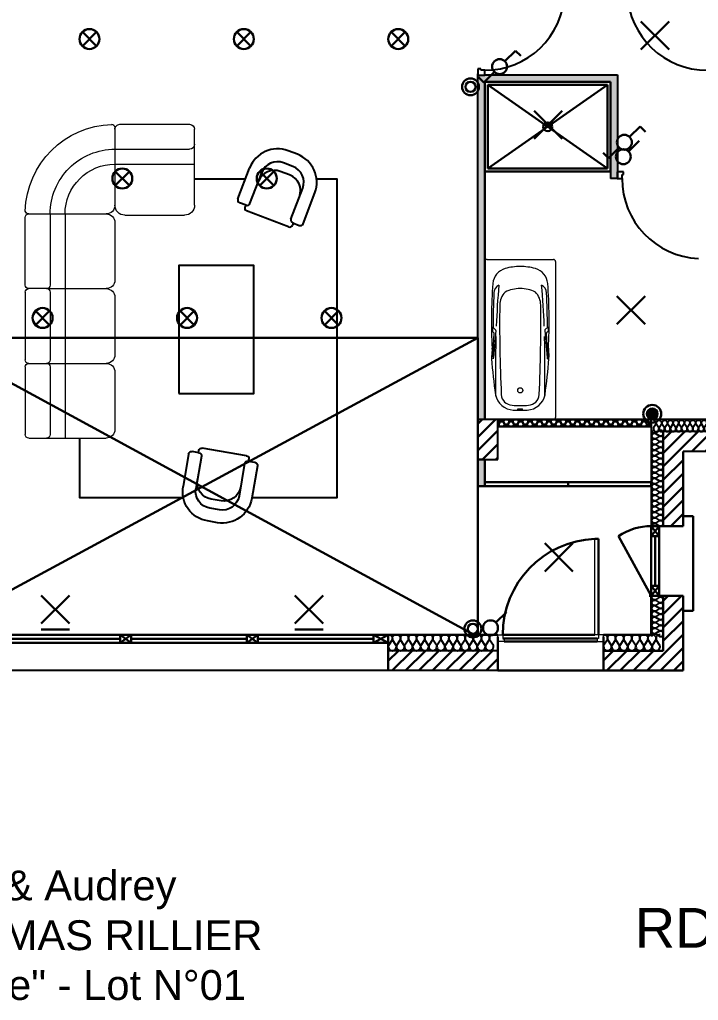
# Model space of a CAD drawing. Header units: millimetres. Extents: x -19 to 11976, y -331 to 3955.
# Drawn here: x 475 to 1156, y -331 to 654 of the extents above; entities that cross this region are included whole.
import ezdxf

# ---------------------------------------------------------------- set-up
doc = ezdxf.new("R2010")
doc.units = ezdxf.units.MM
for name, color, linetype in [('Cloisons', 8, 'Continuous'), ('ElecRouge', 1, 'Continuous'), ('Isolation', 9, 'Continuous'), ('MenuisInt', 9, 'Continuous'), ('Mobilier', 9, 'Continuous')]:
    doc.layers.add(name, color=color, linetype=linetype)
for name, color, linetype, lineweight in [('ElecBleu', 5, 'Continuous', 15), ('ElecCyan', 4, 'Continuous', 15), ('ElecRose', 6, 'Continuous', 15), ('MenuisExt', 9, 'Continuous', 18), ('Mobilier2', 9, 'Continuous', 5), ('P-SANITAIRE', 9, 'Continuous', 18), ('VideSurSejour', 9, 'Continuous', 5)]:
    doc.layers.add(name, color=color, linetype=linetype, lineweight=lineweight)
doc.styles.get("Standard").update_dxf_attribs({"font": 'Arial.ttf'})

# ---------------------------------------------------------------- blocks, each defined once
blk = doc.blocks.new('angolare1')
at = {"layer": 'Mobilier2'}
for p, q in [((1.2125, 0.8), (1.975, 0.8)), ((1.625, 0), (1.625, 0.8)), ((1.1125, 0.1), (1.1125, 0.7)), ((1.775, 0), (1.775, 0.75)), ((2.025, 0.05), (2.025, 0.75)), ((-0.4625, 0), (-1.0375, 0)), ((0.2875, 0), (-0.2875, 0)), ((1.0375, 0), (0.4625, 0)), ((1.99, 0), (1.2125, 0)), ((1.74, 0), (1.2125, 0)), ((-1.125, -0.685), (-1.125, -0.0875)), ((-0.375, -0.685), (-0.375, -0.0875)), ((0.375, -0.685), (0.375, -0.0875)), ((1.125, -0.865), (1.125, -0.0875)), ((-1.125, -0.865), (-1.125, -0.685)), ((-0.41, -0.65), (-1.09, -0.65)), ((-0.375, -0.865), (-0.375, -0.685)), ((0.34, -0.65), (-0.34, -0.65)), ((0.375, -0.685), (0.375, -0.865)), ((1.125, -0.65), (0.41, -0.65)), ((-0.41, -0.9), (-1.09, -0.9)), ((0.34, -0.9), (-0.34, -0.9)), ((0.41, -0.9), (1.09, -0.9))]:
    blk.add_line(p, q, dxfattribs=at)
blk.add_lwpolyline([(1.125, -0.5), (-1.125, -0.5)], dxfattribs=at)
for centre, radius, start, end in [((1.2125, 0.7), 0.1, 90, 180), ((1.825, 0.75), 0.05, 90, 180), ((1.975, 0.75), 0.05, 0, 90), ((1.2125, 0.1), 0.1, 180, 270), ((-1.0375, -0.0875), 0.0875, 90, 180), ((-0.4625, -0.0875), 0.0875, 0, 90), ((-0.2875, -0.0875), 0.0875, 90, 180), ((0.2875, -0.0875), 0.0875, 0, 90), ((0.4625, -0.0875), 0.0875, 90, 180), ((1.0375, -0.0875), 0.0875, 0, 90), ((1.125, 0), 0.5, 270, 0), ((1.2125, -0.0875), 0.0875, 90, 180), ((1.125, 0), 0.65, 270, 0), ((1.975, 0.05), 0.05, 270, 0), ((1.99, -0.035), 0.035, 0, 90), ((1.125, 0), 0.9, 271.86248, 358.13752), ((-1.09, -0.685), 0.035, 90, 180), ((-0.41, -0.685), 0.035, 0, 90), ((-0.34, -0.685), 0.035, 90, 180), ((0.34, -0.685), 0.035, 0, 90), ((0.41, -0.685), 0.035, 90, 180), ((-1.09, -0.865), 0.035, 180, 270), ((-0.41, -0.865), 0.035, 270, 0), ((-0.34, -0.865), 0.035, 180, 270), ((0.34, -0.865), 0.035, 270, 0), ((0.41, -0.865), 0.035, 180, 270), ((1.09, -0.865), 0.035, 270, 0), ((1.16, -0.865), 0.035, 180, 260.54521)]:
    blk.add_arc(centre, radius, start, end, dxfattribs=at)
blk = doc.blocks.new('ORR14C187')
for p, q in [((0.05, 0.712), (-0.05, 0.712)), ((0.05, 0.582), (-0.05, 0.582)), ((-0.35, 0.0812), (-0.35, 0.412)), ((-0.22, 0.0812), (-0.22, 0.412)), ((0.05, 0.49), (-0.05, 0.49)), ((0.22, 0.0812), (0.22, 0.412)), ((0.35, 0.0812), (0.35, 0.412)), ((-0.25, 0.0512), (-0.32, 0.0512)), ((-0.255, 0.0512), (-0.255, 0.03)), ((-0.255, 0.0512), (-0.255, 0.0512)), ((-0.255, 0.0512), (-0.255, 0.0512)), ((-0.255, 0.0512), (-0.255, 0.0512)), ((-0.255, 0.0512), (-0.255, 0.0511)), ((-0.255, 0.0512), (-0.255, 0.0512)), ((-0.255, 0.0512), (-0.255, 0.0511)), ((-0.255, 0.0512), (-0.255, 0.0511)), ((-0.255, 0.0512), (-0.255, 0.0511)), ((-0.255, 0.0512), (-0.255, 0.0511)), ((-0.255, 0.0512), (-0.255, 0.0511)), ((-0.255, 0.0512), (-0.255, 0.0511)), ((-0.255, 0.0512), (-0.255, 0.0512)), ((-0.255, 0.0512), (-0.255, 0.0512)), ((-0.255, 0.0512), (-0.255, 0.0512)), ((-0.255, 0.0512), (-0.255, 0.0512)), ((-0.255, 0.0512), (-0.255, 0.0511)), ((-0.255, 0.0511), (-0.255, 0.0511)), ((-0.255, 0.0511), (-0.255, 0.0511)), ((-0.255, 0.0511), (-0.255, 0.0511)), ((-0.255, 0.0511), (-0.255, 0.0511)), ((-0.255, 0.0511), (-0.255, 0.0511)), ((-0.255, 0.0511), (-0.255, 0.0511)), ((-0.255, 0.0511), (-0.255, 0.0511)), ((-0.255, 0.0511), (-0.255, 0.0511)), ((-0.255, 0.0511), (-0.255, 0.0511)), ((-0.255, 0.0511), (-0.255, 0.0511)), ((-0.255, 0.0511), (-0.255, 0.0511)), ((-0.255, 0.0511), (-0.255, 0.0511)), ((-0.255, 0.0511), (-0.255, 0.0511)), ((-0.255, 0.0511), (-0.255, 0.0511)), ((-0.255, 0.0511), (-0.255, 0.0511)), ((-0.255, 0.0511), (-0.255, 0.0511)), ((-0.255, 0.0511), (-0.255, 0.0511)), ((-0.255, 0.0511), (-0.255, 0.0511)), ((-0.255, 0.0511), (-0.255, 0.0511)), ((-0.255, 0.0511), (-0.255, 0.0511)), ((-0.255, 0.0511), (-0.255, 0.0511)), ((-0.255, 0.0511), (-0.255, 0.0511)), ((-0.255, 0.0511), (-0.255, 0.0511)), ((-0.255, 0.0511), (-0.255, 0.0511)), ((-0.255, 0.0511), (-0.255, 0.0511)), ((-0.255, 0.0511), (-0.255, 0.0511)), ((-0.255, 0.0511), (-0.255, 0.0511)), ((-0.255, 0.0511), (-0.255, 0.0511)), ((-0.255, 0.0511), (-0.255, 0.0511)), ((-0.255, 0.0511), (-0.255, 0.0511)), ((-0.255, 0.0511), (-0.255, 0.0511)), ((-0.255, 0.0511), (-0.255, 0.0511)), ((-0.255, 0.0511), (-0.255, 0.0511)), ((-0.255, 0.0511), (-0.255, 0.0511)), ((-0.255, 0.0511), (-0.255, 0.0511)), ((0.225, 0), (-0.225, 0)), ((0.25, 0.0512), (0.32, 0.0512)), ((0.255, 0.0512), (0.255, 0.03))]:
    blk.add_line(p, q)
for centre, radius, start, end in [((-0.05, 0.412), 0.3, 90, 180), ((0.05, 0.412), 0.3, 0, 90), ((-0.05, 0.412), 0.17, 90, 180), ((0.05, 0.412), 0.17, 0, 90), ((-0.05, 0.32), 0.17, 90, 180), ((0.05, 0.32), 0.17, 0, 90), ((-0.32, 0.0812), 0.03, 180, 270), ((-0.255, 0.0512), 0.0000001, 90, 180), ((-0.255, 0.0512), 0.0000001, 0, 90), ((-0.255, 0.0512), 0.0000001, 270, 0), ((-0.255, 0.0512), 0.0000001, 180, 270), ((-0.255, 0.0512), 0.0000001, 90, 152.53417), ((-0.255, 0.0512), 0.0000001, 90, 152.53417), ((-0.255, 0.0512), 0.0000001, 90, 152.53417), ((-0.255, 0.0512), 0.0000001, 332.53417, 90), ((-0.255, 0.0512), 0.0000003, 332.53417, 90), ((-0.255, 0.0511), 0.0000001, 90, 180), ((-0.255, 0.0511), 0.0000001, 180, 270), ((-0.255, 0.0511), 0.0000001, 270, 360), ((-0.255, 0.0511), 0.0000001, 360, 90), ((-0.255, 0.0511), 0.0000001, 90, 180), ((-0.255, 0.0511), 0.0000001, 0, 90), ((-0.255, 0.0511), 0.0000001, 270, 0), ((-0.255, 0.0511), 0.0000001, 90, 180), ((-0.255, 0.0511), 0.0000001, 180, 270), ((-0.255, 0.0511), 0.0000001, 270, 0), ((-0.255, 0.0511), 0.0000001, 0, 90), ((-0.255, 0.0511), 0.0000001, 90, 180), ((-0.255, 0.0511), 0.0000001, 180, 270), ((-0.255, 0.0511), 0.0000001, 180, 270), ((-0.255, 0.0511), 0.0000001, 152.53417, 270), ((-0.255, 0.0511), 0.0000001, 152.53417, 270), ((-0.255, 0.0511), 0.0000001, 90, 152.53417), ((-0.255, 0.0511), 0.0000001, 332.53417, 90), ((-0.255, 0.0511), 0.0000001, 270, 332.53417), ((-0.255, 0.0511), 0.0000001, 332.53417, 90), ((-0.255, 0.0511), 0.0000001, 270, 332.53417), ((-0.255, 0.0511), 0.0000001, 152.53417, 270), ((-0.255, 0.0511), 0.0000001, 90, 152.53417), ((-0.255, 0.0511), 0.0000001, 332.53417, 90), ((-0.255, 0.0511), 0.0000001, 270, 332.53417), ((-0.255, 0.0511), 0.0000003, 332.53417, 90), ((-0.255, 0.0511), 0.0000003, 270, 332.53417), ((-0.255, 0.0511), 0.0000003, 152.53417, 270), ((-0.255, 0.0511), 0.0000003, 90, 152.53417), ((-0.225, 0.03), 0.03, 180, 270), ((-0.25, 0.0812), 0.03, 270, 0), ((0.25, 0.0812), 0.03, 180, 270), ((0.225, 0.03), 0.03, 270, 0), ((0.32, 0.0812), 0.03, 270, 0)]:
    blk.add_arc(centre, radius, start, end)
blk = doc.blocks.new('*U87')
at = {"flags": 128}
for points in [[(0, 1, -0.505863), (0.239, 0.676), (0.009, 0.318, 1.322645), (0.491, 0.318), (0.261, 0.676, -0.505863), (0.5, 1)], [(0.5, 1, -0.505863), (0.739, 0.676), (0.509, 0.318, 1.322645), (0.991, 0.318), (0.761, 0.676, -0.505863), (1, 1)], [(1, 1, -0.505863), (1.239, 0.676), (1.009, 0.318, 1.322645), (1.491, 0.318), (1.261, 0.676, -0.505863), (1.5, 1)], [(1.5, 1, -0.505863), (1.739, 0.676), (1.509, 0.318, 1.322645), (1.991, 0.318), (1.761, 0.676, -0.505863), (2, 1)], [(2, 1, -0.505863), (2.239, 0.676), (2.009, 0.318, 1.322645), (2.491, 0.318), (2.261, 0.676, -0.505863), (2.5, 1)], [(2.5, 1, -0.505863), (2.739, 0.676), (2.509, 0.318, 1.322645), (2.991, 0.318), (2.761, 0.676, -0.505863), (3, 1)], [(3, 1, -0.505863), (3.239, 0.676), (3.009, 0.318, 1.322645), (3.491, 0.318), (3.261, 0.676, -0.505863), (3.5, 1)], [(3.5, 1, -0.505863), (3.739, 0.676), (3.509, 0.318, 1.322645), (3.991, 0.318), (3.761, 0.676, -0.505863), (4, 1)], [(4, 1, -0.505863), (4.239, 0.676), (4.009, 0.318, 1.322645), (4.491, 0.318), (4.261, 0.676, -0.505863), (4.5, 1)], [(4.5, 1, -0.505863), (4.739, 0.676), (4.509, 0.318, 1.322645), (4.991, 0.318), (4.761, 0.676, -0.505863), (5, 1)], [(5, 1, -0.505863), (5.239, 0.676), (5.009, 0.318, 1.322645), (5.491, 0.318), (5.261, 0.676, -0.505863), (5.5, 1)], [(5.5, 1, -0.505863), (5.739, 0.676), (5.509, 0.318, 1.322645), (5.991, 0.318), (5.761, 0.676, -0.505863), (6, 1)], [(6, 1, -0.505863), (6.239, 0.676), (6.009, 0.318, 1.322645), (6.491, 0.318), (6.261, 0.676, -0.505863), (6.5, 1)], [(6.5, 1, -0.505863), (6.739, 0.676), (6.509, 0.318, 1.322645), (6.991, 0.318), (6.761, 0.676, -0.505863), (7, 1)], [(7, 1, -0.505863), (7.239, 0.676), (7.009, 0.318, 1.322645), (7.491, 0.318), (7.261, 0.676, -0.505863), (7.5, 1)], [(7.5, 1, -0.505863), (7.739, 0.676), (7.509, 0.318, 1.322645), (7.991, 0.318), (7.761, 0.676, -0.505863), (8, 1)], [(8, 1, -0.505863), (8.239, 0.676), (8.009, 0.318, 1.322645), (8.491, 0.318), (8.261, 0.676, -0.505863), (8.5, 1)], [(8.5, 1, -0.505863), (8.739, 0.676), (8.509, 0.318, 1.322645), (8.991, 0.318), (8.761, 0.676, -0.505863), (9, 1)], [(9, 1, -0.505863), (9.239, 0.676), (9.009, 0.318, 1.322645), (9.491, 0.318), (9.261, 0.676, -0.505863), (9.5, 1)], [(9.5, 1, -0.505863), (9.739, 0.676), (9.509, 0.318, 1.322645), (9.991, 0.318), (9.761, 0.676, -0.505863), (10, 1)]]:
    blk.add_lwpolyline(points, format="xyb", dxfattribs=at)
blk = doc.blocks.new('*U88')
at = {"flags": 128}
for points in [[(0, 1, -0.505863), (0.239, 0.676), (0.009, 0.318, 1.322645), (0.491, 0.318), (0.261, 0.676, -0.505863), (0.5, 1)], [(0.5, 1, -0.505863), (0.739, 0.676), (0.509, 0.318, 1.322645), (0.991, 0.318), (0.761, 0.676, -0.505863), (1, 1)], [(1, 1, -0.505863), (1.239, 0.676), (1.009, 0.318, 1.322645), (1.491, 0.318), (1.261, 0.676, -0.505863), (1.5, 1)], [(1.5, 1, -0.505863), (1.739, 0.676), (1.509, 0.318, 1.322645), (1.991, 0.318), (1.761, 0.676, -0.505863), (2, 1)], [(2, 1, -0.505863), (2.239, 0.676), (2.009, 0.318, 1.322645), (2.491, 0.318), (2.261, 0.676, -0.505863), (2.5, 1)], [(2.5, 1, -0.505863), (2.739, 0.676), (2.509, 0.318, 1.322645), (2.991, 0.318), (2.761, 0.676, -0.505863), (3, 1)], [(3, 1, -0.505863), (3.239, 0.676), (3.009, 0.318, 1.322645), (3.491, 0.318), (3.261, 0.676, -0.505863), (3.5, 1)], [(3.5, 1, -0.505863), (3.739, 0.676), (3.509, 0.318, 1.322645), (3.991, 0.318), (3.761, 0.676, -0.505863), (4, 1)], [(4, 1, -0.505863), (4.239, 0.676), (4.009, 0.318, 1.322645), (4.491, 0.318), (4.261, 0.676, -0.505863), (4.5, 1)], [(4.5, 1, -0.505863), (4.739, 0.676), (4.509, 0.318, 1.322645), (4.991, 0.318), (4.761, 0.676, -0.505863), (5, 1)], [(5, 1, -0.505863), (5.239, 0.676), (5.009, 0.318, 1.322645), (5.491, 0.318), (5.261, 0.676, -0.505863), (5.5, 1)], [(5.5, 1, -0.505863), (5.739, 0.676), (5.509, 0.318, 1.322645), (5.991, 0.318), (5.761, 0.676, -0.505863), (6, 1)], [(6, 1, -0.505863), (6.239, 0.676), (6.009, 0.318, 1.322645), (6.491, 0.318), (6.261, 0.676, -0.505863), (6.5, 1)], [(6.5, 1, -0.505863), (6.739, 0.676), (6.509, 0.318, 1.322645), (6.991, 0.318), (6.761, 0.676, -0.505863), (7, 1)], [(7, 1, -0.505863), (7.239, 0.676), (7.009, 0.318, 1.322645), (7.491, 0.318), (7.261, 0.676, -0.505863), (7.5, 1)], [(7.5, 1, -0.505863), (7.739, 0.676), (7.509, 0.318, 1.322645), (7.991, 0.318), (7.761, 0.676, -0.505863), (8, 1)], [(8, 1, -0.505863), (8.239, 0.676), (8.009, 0.318, 1.322645), (8.491, 0.318), (8.261, 0.676, -0.505863), (8.5, 1)]]:
    blk.add_lwpolyline(points, format="xyb", dxfattribs=at)
blk = doc.blocks.new('*U89')
at = {"flags": 128}
for points in [[(0, 1, -0.505863), (0.239, 0.676), (0.009, 0.318, 1.322645), (0.491, 0.318), (0.261, 0.676, -0.505863), (0.5, 1)], [(0.5, 1, -0.505863), (0.739, 0.676), (0.509, 0.318, 1.322645), (0.991, 0.318), (0.761, 0.676, -0.505863), (1, 1)], [(1, 1, -0.505863), (1.239, 0.676), (1.009, 0.318, 1.322645), (1.491, 0.318), (1.261, 0.676, -0.505863), (1.5, 1)], [(1.5, 1, -0.505863), (1.739, 0.676), (1.509, 0.318, 1.322645), (1.991, 0.318), (1.761, 0.676, -0.505863), (2, 1)], [(2, 1, -0.505863), (2.239, 0.676), (2.009, 0.318, 1.322645), (2.491, 0.318), (2.261, 0.676, -0.505863), (2.5, 1)], [(2.5, 1, -0.505863), (2.739, 0.676), (2.509, 0.318, 1.322645), (2.991, 0.318), (2.761, 0.676, -0.505863), (3, 1)], [(3, 1, -0.505863), (3.239, 0.676), (3.009, 0.318, 1.322645), (3.491, 0.318), (3.261, 0.676, -0.505863), (3.5, 1)]]:
    blk.add_lwpolyline(points, format="xyb", dxfattribs=at)
blk = doc.blocks.new('*U94')
at = {"flags": 128}
for points in [[(0, 1, -0.505863), (0.239, 0.676), (0.009, 0.318, 1.322645), (0.491, 0.318), (0.261, 0.676, -0.505863), (0.5, 1)], [(0.5, 1, -0.505863), (0.739, 0.676), (0.509, 0.318, 1.322645), (0.991, 0.318), (0.761, 0.676, -0.505863), (1, 1)], [(1, 1, -0.505863), (1.239, 0.676), (1.009, 0.318, 1.322645), (1.491, 0.318), (1.261, 0.676, -0.505863), (1.5, 1)], [(1.5, 1, -0.505863), (1.739, 0.676), (1.509, 0.318, 1.322645), (1.991, 0.318), (1.761, 0.676, -0.505863), (2, 1)], [(2, 1, -0.505863), (2.239, 0.676), (2.009, 0.318, 1.322645), (2.491, 0.318), (2.261, 0.676, -0.505863), (2.5, 1)], [(2.5, 1, -0.505863), (2.739, 0.676), (2.509, 0.318, 1.322645), (2.991, 0.318), (2.761, 0.676, -0.505863), (3, 1)], [(3, 1, -0.505863), (3.239, 0.676), (3.009, 0.318, 1.322645), (3.491, 0.318), (3.261, 0.676, -0.505863), (3.5, 1)], [(3.5, 1, -0.505863), (3.739, 0.676), (3.509, 0.318, 1.322645), (3.991, 0.318), (3.761, 0.676, -0.505863), (4, 1)], [(4, 1, -0.505863), (4.239, 0.676), (4.009, 0.318, 1.322645), (4.491, 0.318), (4.261, 0.676, -0.505863), (4.5, 1)], [(4.5, 1, -0.505863), (4.739, 0.676), (4.509, 0.318, 1.322645), (4.991, 0.318), (4.761, 0.676, -0.505863), (5, 1)], [(5, 1, -0.505863), (5.239, 0.676), (5.009, 0.318, 1.322645), (5.491, 0.318), (5.261, 0.676, -0.505863), (5.5, 1)], [(5.5, 1, -0.505863), (5.739, 0.676), (5.509, 0.318, 1.322645), (5.991, 0.318), (5.761, 0.676, -0.505863), (6, 1)], [(6, 1, -0.505863), (6.239, 0.676), (6.009, 0.318, 1.322645), (6.491, 0.318), (6.261, 0.676, -0.505863), (6.5, 1)]]:
    blk.add_lwpolyline(points, format="xyb", dxfattribs=at)

msp = doc.modelspace()

# ---------------------------------------------------------------- hatches: boundary and pattern name
at = {"lineweight": 30, "transparency": 33554687}
h = msp.add_hatch(dxfattribs=at)
h.set_pattern_fill('ANSI31', color=256, scale=3)
h.paths.add_polyline_path([(291.13, 820.31), (1.13, 820.31), (1.13, 726.31), (21.13, 726.31), (21.13, 800.31), (1231.13, 800.14), (1231.13, 820.31), (1181.13, 820.31), (1091.13, 820.31), (545.13, 820.31), (545.13, 800.1), (452.13, 800.31), (452.13, 820.31)])
h.paths.add_polyline_path([(1.13, 444.31), (21.13, 444.31), (21.13, 596.31), (1.13, 596.31)])
h.paths.add_polyline_path([(21.13, 240.31), (21.13, 314.31), (1.13, 314.31), (1.13, 300.31), (1.13, 220.31), (86.13, 220.31), (86.13, 240.31)])
h.paths.add_polyline_path([(351.13, 220.31), (351.13, 0.31), (445.13, 0.31), (445.13, 20.31), (371.13, 20.31), (371.13, 220.31), (371.13, 240.31), (266.13, 240.31), (266.13, 220.31)])
h.paths.add_polyline_path([(845.13, 20.31), (845.13, 0.31), (955.13, 0.31), (955.13, 20.31)])
h.paths.add_polyline_path([(1061.13, 20.31), (1061.13, 0.31), (1141.13, 0.31), (1141.13, 75.31), (1121.13, 75.31), (1121.13, 20.31)])
h.paths.add_polyline_path([(1121.13, 145.31), (1141.13, 145.31), (1141.13, 220.31), (1226.13, 220.31), (1226.13, 240.31), (1121.13, 240.31)])
h.paths.add_polyline_path([(1491.13, 220.31), (1491.13, 820.31), (1301.13, 820.31), (1301.13, 800.31), (1471.13, 800.31), (1471.13, 240.31), (1406.13, 240.31), (1406.13, 220.31)])
h = msp.add_hatch(dxfattribs=at)
h.set_pattern_fill('ANSI31', color=256, scale=3)
h.paths.add_polyline_path([(955.13, 252.31), (935.13, 252.31), (935.13, 212.31), (955.13, 212.31)])
at = {"layer": 'Cloisons', "lineweight": 30, "transparency": 33554687}
h = msp.add_hatch(dxfattribs=at)
h.set_pattern_fill('HONEY', color=256)
h.paths.add_polyline_path([(941.93, 591.31), (1068.13, 591.31), (1068.13, 494.31), (1074.92, 494.31), (1074.92, 501.31), (1075.13, 598.31), (941.92, 598.31), (941.92, 598.1), (935.13, 598.1), (935.13, 252.31), (941.93, 252.31)])
h = msp.add_hatch(dxfattribs=at)
h.set_pattern_fill('HONEY', color=256)
h.paths.add_polyline_path([(935.13, 212.31), (935.13, 185.31), (942.13, 185.31), (942.13, 189.31), (942.13, 212.31)])
h.paths.add_polyline_path([(1009.4, 277.64), (1102.62, 277.64), (1102.62, 318.85), (1009.4, 318.85)], flags=9)
h.paths.add_polyline_path([(979.38, 393.48), (979.38, 450.14), (938.17, 450.14), (938.17, 393.48)], flags=9)
h.paths.add_polyline_path([(1065.4, 493.76), (1065.4, 534.86), (1024.19, 534.86), (1024.19, 493.76)], flags=9)
h.paths.add_polyline_path([(1153.6, 345.52), (1153.6, 402.18), (1112.39, 402.18), (1112.39, 345.52)], flags=9)
h.paths.add_polyline_path([(1028.32, 449.57), (1053.87, 449.57), (1053.87, 490.78), (1028.32, 490.78)], flags=9)
h = msp.add_hatch(dxfattribs=at)
h.set_pattern_fill('HONEY', color=256)
h.paths.add_polyline_path([(1109.13, 252.31), (955.13, 252.31), (955.13, 245.31), (1109.13, 245.31)])
at = {"layer": 'ElecRose', "lineweight": 30, "transparency": 33554687}
h = msp.add_hatch(color=256, dxfattribs=at)
h.dxf.hatch_style = 1
h.paths.add_polyline_path([(1115.5, 258.06, 1), (1104.7, 258.06, 1)])

# ---------------------------------------------------------------- linework, layer by layer
for p, q in [((935.13, 210.31), (935.13, 250.31)), ((1226.13, 240.31), (1121.13, 240.31)), ((1121.13, 240.31), (1121.13, 145.31)), ((1491.13, 220.31), (1141.13, 220.31)), ((955.13, 20.31), (845.13, 20.31)), ((1141.13, 0.31), (351.13, 0.31))]:
    msp.add_line(p, q)
at = {"lineweight": 30}
for p, q in [((1141.13, 145.31), (1141.13, 220.31)), ((1141.13, 155.31), (1151.13, 155.31)), ((1141.13, 145.31), (1141.13, 150.31)), ((1151.13, 155.31), (1151.13, 60.31)), ((1107.13, 145.31), (1141.13, 145.31)), ((1141.13, 75.31), (1107.13, 75.31)), ((1121.13, 20.31), (1121.13, 75.31)), ((1141.13, 0.31), (1141.13, 75.31)), ((1151.13, 60.31), (1141.13, 60.31)), ((845.13, 34.31), (845.13, 0.31)), ((955.13, 0.31), (955.13, 34.31)), ((1061.13, 0.31), (1061.13, 34.31)), ((1121.13, 20.31), (1061.13, 20.31)), ((1061.13, 0.31), (955.13, 0.31)), ((1141.13, 0.31), (1061.13, 0.31))]:
    msp.add_line(p, q, dxfattribs=at)
at = {"layer": 'Cloisons'}
for p, q in [((935.13, 250.31), (935.13, 599.31)), ((941.93, 591.31), (1068.13, 591.31)), ((942.13, 598.31), (1075.13, 598.31)), ((1068.13, 591.31), (1068.13, 494.31)), ((1075.13, 598.31), (1075.13, 494.31)), ((1075.13, 494.31), (1068.13, 494.31)), ((955.13, 252.31), (935.13, 252.31)), ((1165.25, 252.31), (942.25, 252.31)), ((955.13, 212.31), (955.13, 252.31)), ((1109.13, 245.31), (1109.13, 252.31)), ((955.13, 245.31), (1109.13, 245.31)), ((935.13, 212.31), (955.13, 212.31))]:
    msp.add_line(p, q, dxfattribs=at)
at = {"layer": 'Cloisons', "lineweight": 30}
for p, q in [((941.93, 591.31), (941.93, 252.31)), ((955.13, 245.31), (955.13, 252.31)), ((955.13, 252.31), (955.13, 245.31)), ((1109.13, 245.31), (1109.13, 252.31)), ((935.13, 212.31), (942.13, 212.31)), ((935.13, 187.31), (935.13, 210.31)), ((942.13, 212.31), (942.13, 187.31)), ((942.13, 185.31), (935.13, 185.31))]:
    msp.add_line(p, q, dxfattribs=at)
msp.add_lwpolyline([(955.13, 252.31), (1109.13, 252.31), (1109.13, 245.31), (955.13, 245.31)], close=True, dxfattribs=at)
at = {"layer": 'ElecBleu', "lineweight": 30}
for p, q in [((1002.2, 99.8), (1030.49, 128.08)), ((1030.49, 99.8), (1002.2, 128.08)), ((953.06, 48.52), (963.66, 59.13))]:
    msp.add_line(p, q, dxfattribs=at)
msp.add_circle((947.75, 43.22), 7.5, dxfattribs=at)
at = {"layer": 'ElecCyan', "lineweight": 30}
for p, q in [((1098.75, 623.77), (1127.04, 652.05)), ((1127.04, 623.77), (1098.75, 652.05)), ((962.22, 611.99), (972.82, 622.6)), ((978.13, 617.3), (972.82, 622.6)), ((941, 590.78), (951.61, 601.39)), ((941, 590.78), (935.7, 596.08)), ((1087.39, 535.99), (1098, 546.59)), ((1103.3, 541.29), (1098, 546.59)), ((1066.18, 514.77), (1076.78, 525.38)), ((1066.18, 514.77), (1060.87, 520.08))]:
    msp.add_line(p, q, dxfattribs=at)
for centre in [(956.91, 606.69), (1082.09, 530.68)]:
    msp.add_circle(centre, 7.5, dxfattribs=at)
at = {"layer": 'ElecRose', "lineweight": 30}
for p, q in [((991.49, 534.01), (1019.78, 562.3)), ((1019.78, 534.01), (991.49, 562.3)), ((1086.37, 521.45), (1096.98, 532.05)), ((1074.63, 348.01), (1102.92, 376.29)), ((1102.92, 348.01), (1074.63, 376.29))]:
    msp.add_line(p, q, dxfattribs=at)
for centre, radius in [((1081.07, 516.14), 7.5), ((1110.1, 258.06), 9), ((1110.1, 258.06), 5.4)]:
    msp.add_circle(centre, radius, dxfattribs=at)
at = {"layer": 'ElecRouge', "lineweight": 30}
for p, q in [((538.06, 627.24), (552.21, 641.38)), ((552.21, 627.24), (538.06, 641.38)), ((693.06, 627.24), (707.21, 641.38)), ((707.21, 627.24), (693.06, 641.38)), ((848.06, 627.24), (862.21, 641.38)), ((862.21, 627.24), (848.06, 641.38)), ((571.06, 487.24), (585.21, 501.38)), ((585.21, 487.24), (571.06, 501.38)), ((716.06, 487.24), (730.21, 501.38)), ((730.21, 487.24), (716.06, 501.38)), ((491.06, 347.24), (505.21, 361.38)), ((505.21, 347.24), (491.06, 361.38)), ((636.06, 347.24), (650.21, 361.38)), ((650.21, 347.24), (636.06, 361.38)), ((781.06, 347.24), (795.21, 361.38)), ((795.21, 347.24), (781.06, 361.38)), ((496.68, 47.43), (524.96, 75.72)), ((524.96, 47.43), (496.68, 75.72)), ((751.45, 47.43), (779.73, 75.72)), ((779.73, 47.43), (751.45, 75.72)), ((496.68, 41.43), (524.96, 41.43)), ((751.45, 41.43), (779.73, 41.43))]:
    msp.add_line(p, q, dxfattribs=at)
for centre, radius in [((545.13, 634.31), 10), ((700.13, 634.31), 10), ((855.13, 634.31), 10), ((927.67, 586.31), 8.5), ((927.67, 586.31), 5.1), ((578.13, 494.31), 10), ((723.13, 494.31), 10), ((498.13, 354.31), 10), ((643.13, 354.31), 10), ((788.13, 354.31), 10), ((930.03, 42.18), 8.5), ((930.03, 42.18), 5.1)]:
    msp.add_circle(centre, radius, dxfattribs=at)
at = {"layer": 'Isolation'}
for p, q in [((1226.13, 252.31), (1107.13, 252.31)), ((1109.13, 252.31), (1109.13, 145.31))]:
    msp.add_line(p, q, dxfattribs=at)
at = {"layer": 'Isolation', "lineweight": 30}
for p, q in [((1109.14, 36.31), (1109.13, 75.31)), ((845.13, 36.31), (955.13, 36.31)), ((1061.14, 36.31), (1109.14, 36.31))]:
    msp.add_line(p, q, dxfattribs=at)
at = {"layer": 'MenuisExt', "lineweight": 30}
for p, q in [((1109.13, 145.31), (1109.13, 135.31)), ((1117.13, 145.31), (1109.13, 145.31)), ((1109.13, 145.31), (1117.13, 135.31)), ((1109.13, 135.31), (1117.13, 145.31)), ((1117.13, 135.31), (1117.13, 145.31)), ((1056.28, 132.61), (1052.4, 132.61)), ((1056.28, 36.31), (1056.28, 132.61)), ((1109.13, 75.31), (1076.32, 135.33)), ((1109.13, 135.31), (1117.13, 135.31)), ((1109.13, 85.31), (1109.13, 135.31)), ((1113.13, 135.31), (1113.13, 85.31)), ((1117.13, 85.31), (1117.13, 135.31)), ((1109.13, 75.31), (1109.13, 85.31)), ((1109.13, 85.31), (1117.13, 85.31)), ((1109.13, 85.31), (1117.13, 75.31)), ((1109.13, 75.31), (1117.13, 85.31)), ((1117.13, 85.31), (1117.13, 75.31)), ((1117.13, 75.31), (1109.13, 75.31)), ((460.13, 36.31), (576.13, 36.31)), ((460.13, 32.31), (576.13, 32.31)), ((576.13, 36.31), (576.13, 28.31)), ((576.13, 36.31), (587.13, 36.31)), ((576.13, 28.31), (587.13, 36.31)), ((576.13, 36.31), (587.13, 28.31)), ((587.13, 36.31), (587.13, 28.31)), ((587.13, 36.31), (703.13, 36.31)), ((587.13, 32.31), (703.13, 32.31)), ((703.13, 36.31), (703.13, 28.31)), ((703.13, 36.31), (714.13, 36.31)), ((703.13, 28.31), (714.13, 36.31)), ((703.13, 36.31), (714.13, 28.31)), ((714.13, 36.31), (714.13, 28.31)), ((714.13, 36.31), (830.13, 36.31)), ((714.13, 32.19), (830.13, 32.19)), ((830.13, 36.31), (830.13, 28.31)), ((830.13, 36.31), (845.13, 36.31)), ((830.13, 28.31), (845.13, 36.31)), ((830.13, 36.31), (845.13, 28.31)), ((845.13, 36.31), (845.13, 28.31)), ((1052.4, 36.31), (959.98, 36.31)), ((1054.83, 32.43), (959.98, 32.43)), ((576.13, 28.31), (460.13, 28.31)), ((587.13, 28.31), (576.13, 28.31)), ((703.13, 28.31), (587.13, 28.31)), ((714.13, 28.31), (703.13, 28.31)), ((830.13, 28.31), (714.13, 28.31)), ((845.13, 28.31), (830.13, 28.31)), ((1054.83, 29.52), (961.44, 29.52))]:
    msp.add_line(p, q, dxfattribs=at)
at = {"layer": 'MenuisExt'}
for p, q in [((1052.4, 36.31), (1052.4, 132.61)), ((1056.28, 116.82), (1056.28, 36.31)), ((955.13, 29.52), (955.13, 36.31)), ((955.13, 36.31), (959.98, 36.31)), ((959.98, 36.31), (959.98, 32.43)), ((959.98, 32.43), (961.44, 32.43)), ((961.44, 32.43), (961.44, 29.52)), ((1056.28, 36.31), (1052.4, 36.31)), ((1056.28, 32.43), (1054.83, 32.43)), ((1054.83, 32.43), (1054.83, 29.52)), ((1061.13, 36.31), (1056.28, 36.31)), ((1056.28, 36.31), (1056.28, 32.43)), ((1061.13, 29.52), (1061.13, 36.31)), ((961.44, 29.52), (955.13, 29.52)), ((1054.83, 29.52), (1061.13, 29.52))]:
    msp.add_line(p, q, dxfattribs=at)
at = {"layer": 'MenuisExt', "lineweight": 30}
for centre, radius, start, end in [((1108.6, 88.09), 57.22, 89.46713, 124.34562), ((1056.37, 36.31), 96.38, 92.35562, 180)]:
    msp.add_arc(centre, radius, start, end, dxfattribs=at)
at = {"layer": 'MenuisInt'}
for p, q in [((938.04, 604.4), (935.13, 604.4)), ((935.13, 604.4), (935.13, 598.1)), ((938.04, 602.95), (938.04, 604.4)), ((941.92, 602.95), (938.04, 602.95)), ((941.92, 598.1), (941.92, 602.95)), ((935.13, 598.1), (941.92, 598.1)), ((1074.92, 501.1), (1074.92, 494.31)), ((1081.23, 501.1), (1074.92, 501.1)), ((1074.92, 494.31), (1079.77, 494.31)), ((1079.77, 494.31), (1079.77, 498.19)), ((1079.77, 498.19), (1081.23, 498.19)), ((1081.23, 498.19), (1081.23, 501.1))]:
    msp.add_line(p, q, dxfattribs=at)
at = {"layer": 'MenuisInt', "lineweight": 30}
msp.add_line((1025.63, 185.31), (1025.63, 189.31), dxfattribs=at)
msp.add_lwpolyline([(942.13, 185.31), (1109.13, 185.31), (1109.13, 189.31), (942.13, 189.31), (942.13, 185.31)], dxfattribs=at)
at = {"layer": 'MenuisInt'}
for centre, start, end in [((941.92, 683.46), 270, 357.23769), ((1165.34, 683.46), 182.76231, 270), ((1160.28, 494.31), 180, 267.23769)]:
    msp.add_arc(centre, 80.51, start, end, dxfattribs=at)
at = {"layer": 'Mobilier'}
for points in [[(650.69, 494.07), (701.86, 494.07)], [(773.11, 494.07), (793.59, 494.07), (793.59, 173.88), (708.26, 173.88)], [(639.38, 173.88), (535.33, 173.88), (535.33, 233.72)]]:
    msp.add_lwpolyline(points, dxfattribs=at)
msp.add_lwpolyline([(635.03, 278.54), (710.25, 278.54), (710.25, 406.97), (635.03, 406.97)], close=True, dxfattribs=at)
at = {"layer": 'P-SANITAIRE', "lineweight": 30}
for p, q in [((942.13, 591.31), (1068.13, 591.31)), ((942.13, 501.31), (942.13, 591.31)), ((1068.13, 591.31), (1068.13, 501.31)), ((945.13, 588.31), (945.13, 504.31)), ((1065.13, 588.31), (945.13, 588.31)), ((945.13, 504.31), (1065.13, 588.31)), ((945.13, 588.31), (1065.13, 504.31)), ((1065.13, 588.31), (1065.13, 504.31)), ((945.13, 504.31), (1065.13, 504.31)), ((1068.13, 501.31), (942.13, 501.31))]:
    msp.add_line(p, q, dxfattribs=at)
at = {"layer": 'P-SANITAIRE'}
for p, q in [((942.13, 254.48), (942.13, 410.9)), ((944.31, 413.07), (1010.88, 413.07)), ((944.31, 413.07), (1010.88, 413.07)), ((1013.06, 410.9), (1013.06, 254.48)), ((949.67, 345.5), (949.67, 340.77)), ((949.67, 345.5), (952.89, 342.28)), ((1005.53, 345.5), (1002.31, 342.28)), ((1005.53, 345.5), (1005.53, 340.77)), ((949.67, 340.77), (951.12, 339.32)), ((950.24, 320.59), (951.28, 338.89)), ((953.05, 341.83), (950.67, 314.58)), ((1002.14, 341.83), (1004.53, 314.58)), ((1004.95, 320.59), (1003.91, 338.89)), ((1005.53, 340.77), (1004.08, 339.32)), ((949.33, 322.85), (948.8, 314.95)), ((949.67, 319.96), (950.19, 320.47)), ((949.67, 319.96), (950.25, 313.35)), ((953.01, 275.94), (953.01, 323.23)), ((1002.18, 275.94), (1002.18, 323.23)), ((1005.53, 319.96), (1004.95, 313.35)), ((1005.53, 319.96), (1005.01, 320.47)), ((1005.87, 322.85), (1006.39, 314.95)), ((950.25, 313.35), (950.38, 313.4)), ((1004.95, 313.35), (1004.81, 313.4)), ((1010.88, 252.31), (944.31, 252.31))]:
    msp.add_line(p, q, dxfattribs=at)
msp.add_lwpolyline([(980.03, 262.54, 0.338364), (979.98, 262.61, 0.038384), (979.27, 262.74, 0.0164), (978.51, 262.81, 0.011665), (977.43, 262.83, 0.011665), (976.35, 262.81, 0.0164), (975.59, 262.74, 0.038384), (974.88, 262.61, 0.338364), (974.83, 262.54, 0.338364), (974.88, 262.47, 0.038384), (975.59, 262.33, 0.0164), (976.35, 262.27, 0.011665), (977.43, 262.24, 0.011665), (978.51, 262.27, 0.0164), (979.27, 262.33, 0.038384), (979.98, 262.47, 0.338364)], format="xyb", close=True, dxfattribs=at)
at = {"layer": 'P-SANITAIRE', "lineweight": 30}
msp.add_circle((1005.13, 546.31), 4.38, dxfattribs=at)
at = {"layer": 'P-SANITAIRE'}
msp.add_circle((977.6, 281.62), 2.6, dxfattribs=at)
for centre, radius, start, end in [((944.31, 410.9), 2.18, 90, 180), ((966.97, 387.51), 17.02, 105.52097, 175.05819), ((977.6, 349.24), 56.74, 90, 105.52097), ((977.6, 349.24), 56.74, 74.47903, 90), ((988.23, 387.51), 17.02, 4.94181, 74.47903), ((1010.88, 410.9), 2.18, 0, 90), ((1463.03, 351.09), 514.42, 175.77626, 183.02499), ((960.58, 378.98), 9.46, 118.05373, 177.08278), ((1748.22, 316.93), 795.21, 174.92106, 177.89248), ((994.61, 378.98), 9.46, 2.91722, 61.94627), ((206.98, 316.93), 795.21, 2.10752, 5.07894), ((492.16, 351.09), 514.42, 356.97501, 4.22374), ((1781.35, 341.27), 831.09, 177.36603, 179.74943), ((975.66, 367.33), 18.59, 135.67804, 180.07415), ((977.6, 349.24), 34.61, 90, 116.12091), ((977.6, 349.24), 34.61, 63.87909, 90), ((979.53, 367.33), 18.59, 359.92585, 44.32196), ((173.85, 341.27), 831.09, 0.25057, 2.63397), ((1974.77, 347.64), 1017.89, 178.89336, 181.37408), ((-19.58, 347.64), 1017.89, 358.62592, 1.10664), ((950.72, 338.92), 0.567, 356.74948, 45), ((952.48, 341.88), 0.567, 355, 45), ((1426.07, 323.6), 473.06, 178.53625, 180.04423), ((529.12, 323.6), 473.06, 359.95577, 1.46375), ((1002.71, 341.88), 0.567, 135, 185), ((1004.48, 338.92), 0.567, 135, 183.25052), ((940.83, 323.42), 8.51, 356.21679, 3.5391), ((950.05, 320.6), 0.189, 314.2011, 355), ((2183.02, 337.33), 1225.93, 180.65877, 182.80599), ((-227.83, 337.33), 1225.93, 357.19401, 359.34123), ((1005.14, 320.6), 0.189, 185, 225.7989), ((1014.36, 323.42), 8.51, 176.4609, 183.78321), ((958.24, 314.32), 9.46, 176.21679, 185.54128), ((1461.17, 350.18), 513.66, 184.10448, 188.16981), ((950.31, 313.57), 0.189, 290.74709, 347.71959), ((941.26, 315.54), 9.46, 347.71959, 355.87485), ((494.02, 350.18), 513.66, 351.83019, 355.89552), ((1013.94, 315.54), 9.46, 184.12515, 192.28041), ((1004.88, 313.57), 0.189, 192.28041, 249.25291), ((996.95, 314.32), 9.46, 354.45872, 3.78321), ((971.29, 280.79), 18.91, 191.01615, 267.87612), ((969.89, 278.01), 11.35, 183.53296, 267.44615), ((983.91, 280.79), 18.91, 272.12388, 348.98385), ((985.31, 278.01), 11.35, 272.55385, 356.46704), ((977.6, 450.9), 184.41, 267.44615, 270), ((977.6, 450.9), 184.41, 270, 272.55385), ((977.6, 450.9), 189.13, 267.87612, 270), ((977.6, 450.9), 189.13, 270, 272.12388), ((944.31, 254.48), 2.18, 180, 270), ((1010.88, 254.48), 2.18, 270, 0)]:
    msp.add_arc(centre, radius, start, end, dxfattribs=at)
at = {"layer": 'VideSurSejour', "lineweight": 30}
for p, q in [((383.13, 334.31), (935.13, 334.31)), ((383.13, 334.31), (935.13, 34.31)), ((935.13, 334.31), (383.13, 36.31)), ((935.13, 334.31), (935.13, 34.31))]:
    msp.add_line(p, q, dxfattribs=at)

# ---------------------------------------------------------------- block references
at = {"layer": 'Isolation', "lineweight": 30}
for name, p, xscale, yscale, zscale in [('*U87', (1111.24, 240.31), 11.30975603551797, 11.30975603551797, 11.30975603551797), ('*U94', (845.13, 20.31), 16.24847861073939, 16.24847861073939, 16.24847861073939), ('*U89', (1061.13, 20.31), 16.24847861073939, 16.24847861073939, 16.24847861073939)]:
    msp.add_blockref(name, p, dxfattribs=dict(at, xscale=xscale, yscale=yscale, zscale=zscale))
at = {"layer": 'Isolation', "lineweight": 30, "xscale": 11.30975603551797, "yscale": 11.30975603551797, "zscale": 11.30975603551797, "rotation": 90}
for name, p in [('*U88', (1121.13, 145.31)), ('*U89', (1121.13, 34.44))]:
    msp.add_blockref(name, p, dxfattribs=at)
at = {"layer": 'Mobilier', "yscale": 100, "zscale": 100}
for name, p, xscale, rotation in [('angolare1', (570.69, 346.22), -100, 270), ('ORR14C187', (723.98, 453.82), 100, 339.1518188409816), ('ORR14C187', (680.58, 219.84), -99.99999999999994, 170.3348283959895)]:
    msp.add_blockref(name, p, dxfattribs=dict(at, xscale=xscale, rotation=rotation))

# ---------------------------------------------------------------- texts
at = {"lineweight": 30, "attachment_point": 1}
for s, width, heights, insert, char_height in [('Maison PARSONS David & Audrey\\PRue de Pellera 01700 LE MAS RILLIER\\PLotissement "O Clos Laurie" - Lot N°01', 1153.8832, [208.03], (-21.95, -200.31), 30), ('\\pi139.69;RDC', 393.4232, [105.61], (953.02, -237.94), 40)]:
    msp.add_mtext_dynamic_manual_height_columns(s, width=width, gutter_width=12.5, heights=heights, dxfattribs=dict(at, insert=insert, char_height=char_height))

doc.saveas('drawing.dxf')
